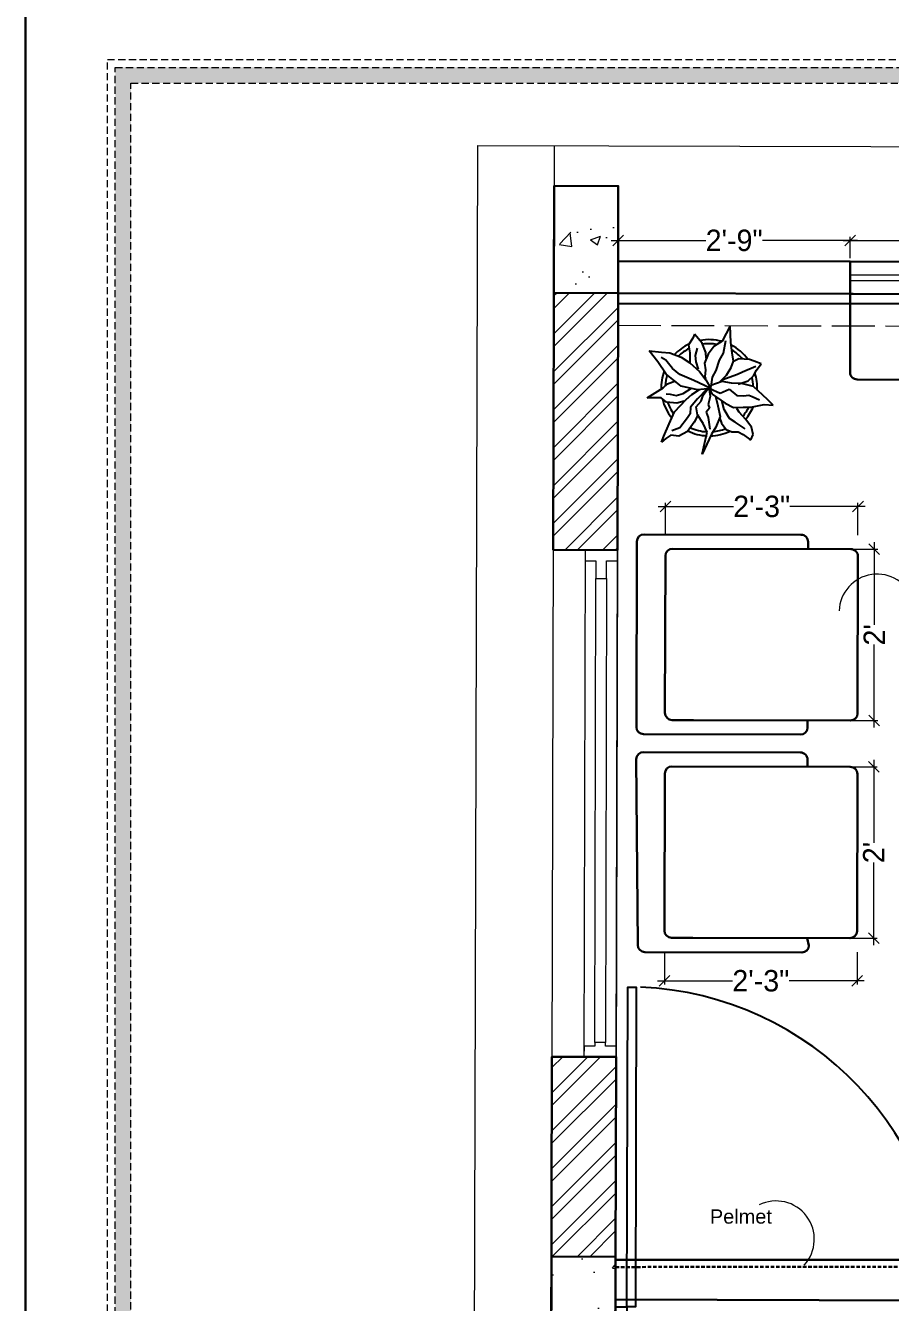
# Model space of a CAD drawing. Header units: millimetres. Extents: x 35877 to 3066687, y -650199 to -40525.
# Drawn here: x 147302.4 to 147423.6, y -179272.8 to -179093.9 of the extents above; entities that cross this region are included whole.
import ezdxf

# ---------------------------------------------------------------- set-up
doc = ezdxf.new("R2010")
doc.units = ezdxf.units.MM
doc.header["$MEASUREMENT"] = 0
doc.header["$PDMODE"] = 35
for name, pattern in [('00 . GROUND FLOOR$0$DASHED', [0.75, 0.5, -0.25]), ('ACAD_ISO02W100', [15, 12, -3]), ('DASHED', [0.75, 0.5, -0.25]), ('DASHEDX2', [1.5, 1, -0.5])]:
    doc.linetypes.add(name, pattern=pattern)
doc.layers.get('Defpoints').update_dxf_attribs({"color": 220})
for name, color, linetype in [('AR DOOR', 40, 'Continuous'), ('AR ELE-5', 134, 'Continuous'), ('AR HATCH-7', 7, 'Continuous')]:
    doc.layers.add(name, color=color, linetype=linetype)
for name, color, linetype, lineweight in [('COLUMN', 1, 'Continuous', 30), ('dim05', 1, 'Continuous', 13), ('Dimension', 10, 'DASHEDX2', 20), ('ELEC.', 5, 'Continuous', 20), ('FIRST FLOOR ( DW_RAIL )', 7, 'Continuous', 9), ('FURNITURE', 32, 'Continuous', 9), ('furniture dimensions', 1, 'DASHED', 0), ('FURNITURE-1', 252, 'Continuous', 13), ('GDR_FLOATING COLUMN', 3, 'Continuous', 18), ('GROUND FLOOR', 7, 'Continuous', 9), ('GROUND FLOOR  ( PLINE )', 251, 'Continuous', 30), ('GROUND FLOOR ( DW_RAIL )', 7, 'Continuous', 9), ('Labelling', 1, 'Continuous', 25), ('wall', 7, 'Continuous', 30)]:
    doc.layers.add(name, color=color, linetype=linetype, lineweight=lineweight)
doc.styles.add('century g', font='GOTHIC.TTF')
doc.styles.get("Standard").update_dxf_attribs({"font": 'arial.ttf', "height": 6})
doc.dimstyles.new('Archana', dxfattribs={"dimtxt": 2, "dimasz": 0.75, "dimexe": 0.5, "dimexo": 0.5, "dimgap": 0, "dimtad": 0, "dimzin": 0, "dimdsep": 46, "dimlunit": 4, "dimtxsty": 'century g', "dimblk": 'OBLIQUE', "dimcen": 0, "dimdle": 1, "dimclrd": 256, "dimclre": 256, "dimclrt": 256, "dimadec": 0, "dimazin": 0, "dimtfac": 1, "dimtofl": 0, "dimtmove": 1, "dimatfit": 3, "dimfxl": 1, "dimfxlon": 1, "dimtolj": 1, "dimtzin": 0, "dimlwd": -1, "dimlwe": -1, "dimarcsym": 0})

# ---------------------------------------------------------------- blocks, each defined once
blk = doc.blocks.new('*U20')
for points in [[(0, 0), (0, 1120), (30, 1120), (30, 0)], [(-40, 0), (0, 0), (0, -30), (10, -30), (10, -100), (-40, -100)], [(1160, 0), (1120, 0), (1120, -30), (1110, -30), (1110, -100), (1160, -100)]]:
    blk.add_lwpolyline(points, close=True)
at = {"layer": 'AR ELE-5', "linetype": 'ByBlock', "ltscale": 15}
blk.add_arc((-1.6, -0.7), 1121.6, 0.0347, 87.627, dxfattribs=at)
blk = doc.blocks.new('ARPLS010')
at = {"linetype": 'ByBlock'}
for p, q in [((0.179, 0.666), (0.121, 0.605)), ((0.174, 0.573), (0.179, 0.666)), ((-0.248, 0.54), (-0.278, 0.467)), ((-0.182, 0.493), (-0.248, 0.54)), ((0.121, 0.605), (-0.013, 0.459)), ((0.2, 0.432), (0.174, 0.573)), ((-0.295, 0.42), (-0.302, 0.309)), ((-0.278, 0.467), (-0.295, 0.42)), ((-0.222, 0.484), (-0.164, 0.347)), ((-0.125, 0.459), (-0.182, 0.493)), ((-0.072, 0.404), (-0.125, 0.459)), ((-0.038, 0.302), (-0.072, 0.404)), ((-0.013, 0.459), (-0.044, 0.336)), ((0.077, 0.412), (0.091, 0.447)), ((0.082, 0.358), (0.077, 0.412)), ((0.091, 0.447), (0.125, 0.522)), ((0.203, 0.352), (0.2, 0.432)), ((0.409, 0.44), (0.33, 0.38)), ((0.484, 0.459), (0.409, 0.44)), ((0.542, 0.434), (0.484, 0.459)), ((0.485, 0.354), (0.533, 0.42)), ((0.533, 0.42), (0.542, 0.434)), ((-0.302, 0.309), (-0.276, 0.258)), ((-0.164, 0.347), (-0.139, 0.295)), ((-0.139, 0.295), (-0.08, 0.131)), ((-0.044, 0.336), (-0.049, 0.232)), ((0.015, 0.209), (0.08, 0.288)), ((0.08, 0.288), (0.082, 0.358)), ((0.204, 0.254), (0.203, 0.352)), ((0.252, 0.313), (0.216, 0.287)), ((0.33, 0.38), (0.252, 0.313)), ((0.356, 0.269), (0.318, 0.213)), ((0.425, 0.373), (0.356, 0.269)), ((0.459, 0.303), (0.485, 0.354)), ((0.459, 0.236), (0.459, 0.303)), ((-0.469, 0.226), (-0.643, 0.216)), ((-0.643, 0.216), (-0.485, 0.134)), ((-0.359, 0.148), (-0.49, 0.172)), ((-0.485, 0.134), (-0.433, 0.051)), ((-0.362, 0.24), (-0.469, 0.226)), ((-0.278, 0.254), (-0.362, 0.24)), ((-0.287, 0.106), (-0.359, 0.148)), ((-0.21, 0.227), (-0.278, 0.254)), ((-0.132, 0.18), (-0.21, 0.227)), ((-0.063, 0.111), (-0.132, 0.18)), ((-0.049, 0.232), (-0.065, 0.135)), ((-0.065, 0.135), (-0.024, 0.018)), ((0.056, 0.114), (0.015, 0.209)), ((0.068, 0.032), (0.16, 0.165)), ((0.227, 0.157), (0.132, 0.131)), ((0.16, 0.165), (0.204, 0.254)), ((0.318, 0.213), (0.227, 0.157)), ((0.368, 0.128), (0.432, 0.176)), ((0.432, 0.176), (0.459, 0.236)), ((-0.433, 0.051), (-0.349, -0.011)), ((-0.18, 0.073), (-0.287, 0.106)), ((-0.111, 0.036), (-0.18, 0.073)), ((-0.013, 0.022), (-0.111, 0.036)), ((-0.084, -0.034), (0.007, 0.018)), ((0.003, 0.011), (-0.076, -0.16)), ((-0.024, 0.018), (0.009, 0.005)), ((0.006, -0.002), (0.068, 0.032)), ((0.007, 0.018), (0.02, -0.121)), ((0.009, 0.005), (0.056, 0.114)), ((0.017, -0.002), (0.091, 0.009)), ((0.088, 0.065), (0.187, 0.091)), ((0.091, 0.009), (0.173, -0.011)), ((0.173, -0.011), (0.212, 0.004)), ((0.187, 0.091), (0.297, 0.116)), ((0.212, 0.004), (0.252, -0.03)), ((0.297, 0.116), (0.408, 0.071)), ((0.309, 0.109), (0.368, 0.128)), ((0.309, -0.01), (0.43, 0.006)), ((0.408, 0.071), (0.482, 0.024)), ((0.482, 0.024), (0.689, -0.072)), ((-0.464, -0.073), (-0.558, -0.152)), ((-0.366, -0.036), (-0.464, -0.073)), ((-0.336, -0.142), (-0.413, -0.121)), ((-0.306, -0.033), (-0.366, -0.036)), ((-0.349, -0.011), (-0.256, -0.05)), ((-0.193, -0.113), (-0.269, -0.135)), ((-0.259, -0.2), (-0.168, -0.1)), ((-0.256, -0.05), (-0.185, -0.038)), ((-0.185, -0.038), (-0.114, -0.046)), ((-0.168, -0.1), (-0.084, -0.034)), ((-0.114, -0.046), (-0.093, -0.036)), ((0.02, -0.121), (-0.017, -0.291)), ((0.01, -0.014), (0.017, -0.002)), ((0.078, -0.064), (0.01, -0.014)), ((0.016, -0.023), (0.116, -0.122)), ((0.07, -0.179), (0.018, -0.1)), ((0.138, -0.083), (0.078, -0.064)), ((0.116, -0.122), (0.201, -0.195)), ((0.197, -0.135), (0.138, -0.083)), ((0.283, -0.123), (0.197, -0.135)), ((0.252, -0.03), (0.309, -0.01)), ((0.277, -0.114), (0.357, -0.156)), ((0.37, -0.064), (0.283, -0.123)), ((0.462, -0.021), (0.37, -0.064)), ((0.689, -0.072), (0.462, -0.021)), ((-0.558, -0.152), (-0.517, -0.172)), ((-0.517, -0.172), (-0.447, -0.216)), ((-0.447, -0.216), (-0.363, -0.202)), ((-0.363, -0.202), (-0.263, -0.2)), ((-0.269, -0.135), (-0.336, -0.142)), ((-0.318, -0.29), (-0.259, -0.2)), ((-0.076, -0.16), (-0.138, -0.304)), ((0.059, -0.27), (0.005, -0.185)), ((0.121, -0.239), (0.07, -0.179)), ((0.184, -0.299), (0.121, -0.239)), ((0.141, -0.261), (0.16, -0.336)), ((0.201, -0.195), (0.272, -0.198)), ((0.272, -0.198), (0.311, -0.225)), ((0.311, -0.225), (0.415, -0.304)), ((0.357, -0.156), (0.455, -0.226)), ((0.455, -0.226), (0.503, -0.317)), ((-0.363, -0.408), (-0.318, -0.29)), ((-0.199, -0.38), (-0.287, -0.45)), ((-0.138, -0.304), (-0.199, -0.38)), ((-0.017, -0.291), (-0.141, -0.446)), ((-0.042, -0.432), (-0.071, -0.352)), ((0.08, -0.342), (0.059, -0.27)), ((0.066, -0.407), (0.08, -0.342)), ((0.16, -0.336), (0.15, -0.445)), ((0.252, -0.362), (0.184, -0.299)), ((0.376, -0.416), (0.252, -0.362)), ((0.415, -0.304), (0.447, -0.388)), ((0.503, -0.317), (0.494, -0.398)), ((0.494, -0.398), (0.528, -0.452)), ((-0.382, -0.625), (-0.368, -0.496)), ((-0.368, -0.496), (-0.363, -0.408)), ((-0.287, -0.45), (-0.314, -0.498)), ((-0.141, -0.446), (-0.269, -0.533)), ((0.002, -0.48), (-0.042, -0.432)), ((0.104, -0.646), (0.002, -0.48)), ((0.064, -0.446), (0.066, -0.407)), ((0.106, -0.5), (0.104, -0.646)), ((0.15, -0.445), (0.106, -0.5)), ((0.502, -0.472), (0.376, -0.416)), ((0.567, -0.494), (0.502, -0.472)), ((0.528, -0.452), (0.567, -0.494)), ((-0.269, -0.533), (-0.382, -0.625))]:
    blk.add_line(p, q, dxfattribs=at)
for radius, start, end in [(0.5, 126.2799, 152.7042), (0.5, 87.2367, 107.9154), (0.458, 91.6596, 104.0784), (0.5, 49.0791, 67.0324), (0.458, 49.8461, 63.9764), (0.458, 130.7647, 148.9789), (0.458, 5.0517, 21.9108), (0.5, 1.3782, 25.7565), (0.5, 164.9216, 191.0302), (0.458, 169.9629, 188.6517), (0.458, 334.5625, 357.1532), (0.5, 333.6991, 357.5577), (0.5, 205.1623, 226.3204), (0.458, 207.232, 224.0819), (0.5, 283.5324, 308.8712), (0.458, 289.266, 306.1107), (0.5, 249.553, 272.4234), (0.458, 252.8522, 267.711)]:
    blk.add_arc((0, 0), radius, start, end, dxfattribs=at)
blk = doc.blocks.new('_Oblique')
at = {"layer": 'wall', "color": 0, "lineweight": -2}
blk.add_line((-0.5, -0.5), (0.5, 0.5), dxfattribs=at)
blk = doc.blocks.new('*D411')
at = {"layer": 'Defpoints', "color": 0, "linetype": 'Continuous', "lineweight": 0, "transparency": 16777216}
for p in [(147415.59, -179197.79, 0.05), (147415.52, -179221.79, 0.05), (147421.26, -179221.79)]:
    blk.add_point(p, dxfattribs=at)
at = {"layer": 'furniture dimensions', "color": 5, "linetype": 'Continuous', "transparency": 16777216}
for p, q in [((147421.26, -179196.79), (147421.26, -179208.41)), ((147421.26, -179222.79), (147421.26, -179211.17)), ((147417.26, -179221.79), (147421.76, -179221.79))]:
    blk.add_line(p, q, dxfattribs=at)
at = {"layer": 'furniture dimensions', "color": 5, "linetype": 'ByBlock', "transparency": 16777216}
blk.add_line((147417.26, -179197.79), (147421.76, -179197.79), dxfattribs=at)
at = {"layer": 'furniture dimensions', "color": 5, "linetype": 'Continuous', "transparency": 16777216, "xscale": 1.5, "yscale": 1.5, "zscale": 1.5}
for p, rotation in [((147421.26, -179197.79), 90), ((147421.26, -179221.79), 270)]:
    blk.add_blockref('_Oblique', p, dxfattribs=dict(at, rotation=rotation))
at = {"layer": 'furniture dimensions', "linetype": 'Continuous', "lineweight": 0, "transparency": 16777216, "insert": (147421.26, -179209.79), "char_height": 3, "attachment_point": 5, "rotation": 90, "style": 'century g'}
blk.add_mtext("\\A1;2'", dxfattribs=at)
blk = doc.blocks.new('*D412')
at = {"layer": 'Defpoints', "color": 0, "linetype": 'Continuous', "lineweight": 0, "transparency": 16777216}
for p in [(147391.94, -179216.03, 0.05), (147418.94, -179216.1, 0.05), (147418.94, -179227.77)]:
    blk.add_point(p, dxfattribs=at)
at = {"layer": 'furniture dimensions', "color": 5, "linetype": 'ByBlock', "transparency": 16777216}
blk.add_line((147391.94, -179223.77), (147391.94, -179228.27), dxfattribs=at)
at = {"layer": 'furniture dimensions', "color": 5, "linetype": 'Continuous', "transparency": 16777216}
for p, q in [((147418.94, -179223.77), (147418.94, -179228.27)), ((147390.94, -179227.77), (147401.48, -179227.77)), ((147419.94, -179227.77), (147409.39, -179227.77))]:
    blk.add_line(p, q, dxfattribs=at)
at = {"layer": 'furniture dimensions', "color": 5, "linetype": 'Continuous', "transparency": 16777216, "xscale": 1.5, "yscale": 1.5, "zscale": 1.5, "rotation": 180}
blk.add_blockref('_Oblique', (147391.94, -179227.77), dxfattribs=at)
at = {"layer": 'furniture dimensions', "color": 5, "linetype": 'Continuous', "transparency": 16777216, "xscale": 1.5, "yscale": 1.5, "zscale": 1.5}
blk.add_blockref('_Oblique', (147418.94, -179227.77), dxfattribs=at)
at = {"layer": 'furniture dimensions', "linetype": 'Continuous', "lineweight": 0, "transparency": 16777216, "insert": (147405.44, -179227.77), "char_height": 3, "attachment_point": 5, "style": 'century g'}
blk.add_mtext('\\A1;2\'-3"', dxfattribs=at)
blk = doc.blocks.new('*D413')
at = {"layer": 'Defpoints', "color": 0, "linetype": 'Continuous', "lineweight": 0, "transparency": 16777216}
for p in [(147415.66, -179167.29, 0.05), (147415.6, -179191.29, 0.05), (147421.34, -179191.29)]:
    blk.add_point(p, dxfattribs=at)
at = {"layer": 'furniture dimensions', "color": 5, "linetype": 'Continuous', "transparency": 16777216}
for p, q in [((147421.34, -179166.29), (147421.34, -179177.91)), ((147421.34, -179192.29), (147421.34, -179180.67)), ((147417.34, -179191.29), (147421.84, -179191.29))]:
    blk.add_line(p, q, dxfattribs=at)
at = {"layer": 'furniture dimensions', "color": 5, "linetype": 'ByBlock', "transparency": 16777216}
blk.add_line((147417.34, -179167.29), (147421.84, -179167.29), dxfattribs=at)
at = {"layer": 'furniture dimensions', "color": 5, "linetype": 'Continuous', "transparency": 16777216, "xscale": 1.5, "yscale": 1.5, "zscale": 1.5}
for p, rotation in [((147421.34, -179167.29), 90), ((147421.34, -179191.29), 270)]:
    blk.add_blockref('_Oblique', p, dxfattribs=dict(at, rotation=rotation))
at = {"layer": 'furniture dimensions', "linetype": 'Continuous', "lineweight": 0, "transparency": 16777216, "insert": (147421.34, -179179.29), "char_height": 3, "attachment_point": 5, "rotation": 90, "style": 'century g'}
blk.add_mtext("\\A1;2'", dxfattribs=at)
blk = doc.blocks.new('*D414')
at = {"layer": 'Defpoints', "color": 0, "linetype": 'Continuous', "lineweight": 0, "transparency": 16777216}
for p in [(147419.06, -179161.32), (147392.06, -179169.59, 0.05), (147419.06, -179169.73, 0.05)]:
    blk.add_point(p, dxfattribs=at)
at = {"layer": 'furniture dimensions', "color": 5, "linetype": 'Continuous', "transparency": 16777216}
for p, q in [((147391.06, -179161.32), (147401.6, -179161.32)), ((147420.06, -179161.32), (147409.51, -179161.32)), ((147419.06, -179165.32), (147419.06, -179160.82))]:
    blk.add_line(p, q, dxfattribs=at)
at = {"layer": 'furniture dimensions', "color": 5, "linetype": 'ByBlock', "transparency": 16777216}
blk.add_line((147392.06, -179165.32), (147392.06, -179160.82), dxfattribs=at)
at = {"layer": 'furniture dimensions', "color": 5, "linetype": 'Continuous', "transparency": 16777216, "xscale": 1.5, "yscale": 1.5, "zscale": 1.5, "rotation": 180}
blk.add_blockref('_Oblique', (147392.06, -179161.32), dxfattribs=at)
at = {"layer": 'furniture dimensions', "color": 5, "linetype": 'Continuous', "transparency": 16777216, "xscale": 1.5, "yscale": 1.5, "zscale": 1.5}
blk.add_blockref('_Oblique', (147419.06, -179161.32), dxfattribs=at)
at = {"layer": 'furniture dimensions', "linetype": 'Continuous', "lineweight": 0, "transparency": 16777216, "insert": (147405.56, -179161.32), "char_height": 3, "attachment_point": 5, "style": 'century g'}
blk.add_mtext('\\A1;2\'-3"', dxfattribs=at)
blk = doc.blocks.new('*D438')
at = {"layer": 'Defpoints', "color": 0, "linetype": 'Continuous', "lineweight": 0, "transparency": 16777216}
for p in [(147417.97, -179124.05), (147385.44, -179126.93, 0.05), (147417.97, -179127.01, 0.05)]:
    blk.add_point(p, dxfattribs=at)
at = {"layer": 'furniture dimensions', "color": 5, "linetype": 'Continuous', "transparency": 16777216}
for p, q in [((147384.44, -179124.05), (147397.75, -179124.05)), ((147418.97, -179124.05), (147405.66, -179124.05)), ((147417.97, -179126.51), (147417.97, -179123.55))]:
    blk.add_line(p, q, dxfattribs=at)
at = {"layer": 'furniture dimensions', "color": 5, "linetype": 'ByBlock', "transparency": 16777216}
blk.add_line((147385.44, -179126.43), (147385.44, -179123.55), dxfattribs=at)
at = {"layer": 'furniture dimensions', "color": 5, "linetype": 'Continuous', "transparency": 16777216, "xscale": 1.5, "yscale": 1.5, "zscale": 1.5, "rotation": 180}
blk.add_blockref('_Oblique', (147385.44, -179124.05), dxfattribs=at)
at = {"layer": 'furniture dimensions', "color": 5, "linetype": 'Continuous', "transparency": 16777216, "xscale": 1.5, "yscale": 1.5, "zscale": 1.5}
blk.add_blockref('_Oblique', (147417.97, -179124.05), dxfattribs=at)
at = {"layer": 'furniture dimensions', "linetype": 'Continuous', "lineweight": 0, "transparency": 16777216, "insert": (147401.7, -179124.05), "char_height": 3, "attachment_point": 5, "style": 'century g'}
blk.add_mtext('\\A1;2\'-9"', dxfattribs=at)
blk = doc.blocks.new('*D439')
at = {"layer": 'Defpoints', "color": 0, "linetype": 'Continuous', "lineweight": 0, "transparency": 16777216}
for p in [(147479.98, -179124.05), (147417.97, -179127.02, 0.05), (147479.98, -179127.17, 0.05)]:
    blk.add_point(p, dxfattribs=at)
at = {"layer": 'furniture dimensions', "color": 5, "linetype": 'Continuous', "transparency": 16777216}
for p, q in [((147416.97, -179124.05), (147445.04, -179124.05)), ((147480.98, -179124.05), (147452.91, -179124.05)), ((147479.98, -179126.67), (147479.98, -179123.55))]:
    blk.add_line(p, q, dxfattribs=at)
at = {"layer": 'furniture dimensions', "color": 5, "linetype": 'ByBlock', "transparency": 16777216}
blk.add_line((147417.97, -179126.52), (147417.97, -179123.55), dxfattribs=at)
at = {"layer": 'furniture dimensions', "color": 5, "linetype": 'Continuous', "transparency": 16777216, "xscale": 1.5, "yscale": 1.5, "zscale": 1.5, "rotation": 180}
blk.add_blockref('_Oblique', (147417.97, -179124.05), dxfattribs=at)
at = {"layer": 'furniture dimensions', "color": 5, "linetype": 'Continuous', "transparency": 16777216, "xscale": 1.5, "yscale": 1.5, "zscale": 1.5}
blk.add_blockref('_Oblique', (147479.98, -179124.05), dxfattribs=at)
at = {"layer": 'furniture dimensions', "linetype": 'Continuous', "lineweight": 0, "transparency": 16777216, "insert": (147448.97, -179124.05), "char_height": 3, "attachment_point": 5, "style": 'century g'}
blk.add_mtext('\\A1;5\'-2"', dxfattribs=at)
blk = doc.blocks.new('maya')
at = {"layer": 'Dimension', "true_color": 0xd39e00, "transparency": 33554687}
h = blk.add_hatch(color=42, dxfattribs=at)
h.paths.add_polyline_path([(148081.66, -180873.98), (148081.66, -181093.67), (148393.79, -181093.67), (148393.79, -180873.98)])
h.paths.add_polyline_path([(148083.85, -180876.17), (148391.6, -180876.17), (148391.6, -181091.48), (148083.85, -181091.48)], flags=16)
at = {"layer": 'Dimension', "color": 42, "true_color": 0xd39e00, "transparency": 33554687, "elevation": 0.12}
for points in [[(148080.57, -180872.88), (148394.88, -180872.88), (148394.88, -181094.77), (148080.57, -181094.77)], [(148081.66, -180873.98), (148393.79, -180873.98), (148393.79, -181093.67), (148081.66, -181093.67)], [(148083.85, -180876.17), (148391.6, -180876.17), (148391.6, -181091.48), (148083.85, -181091.48)]]:
    blk.add_lwpolyline(points, close=True, dxfattribs=at)

msp = doc.modelspace()

# ---------------------------------------------------------------- hatches: boundary and pattern name
at = {"layer": 'AR HATCH-7', "lineweight": 0, "true_color": 0x939598, "transparency": 33554687}
h = msp.add_hatch(dxfattribs=at)
h.set_pattern_fill('ANSI32', color=252, scale=10)
h.set_pattern_definition([(45, (-476.512, 1793.385), (-2.65165043, 2.65165043), []), (45, (-474.744, 1793.385), (-2.65165043, 2.65165043), [])])
h.paths.add_polyline_path([(147385.15, -179238.429), (147380.65, -179238.417), (147376.15, -179238.406), (147376.078, -179266.406), (147385.078, -179266.429)])
h.paths.add_polyline_path([(147385.427, -179131.429), (147376.427, -179131.406), (147376.334, -179167.406), (147385.334, -179167.429)])
h.paths.add_polyline_path([(147385.438, -179126.929), (147385.427, -179131.429)])
at = {"layer": 'FURNITURE-1', "lineweight": 0, "true_color": 0xc7c8ca, "transparency": 33554687}
h = msp.add_hatch(dxfattribs=at)
h.set_pattern_fill('AR-CONC', color=9, scale=2)
h.set_pattern_definition([(50, (-476.512, 1793.385), (14.34520365, -1.2550427), [1.5, -16.5]), (355, (-476.512, 1793.385), (-2.7750267, 15.0438427), [1.2, -13.2]), (100.4514445, (-475.317, 1793.28), (11.5701769, 13.7887998), [1.2748038, -14.0228422]), (46.1842, (-476.512, 1797.385), (21.3448266, -3.3103856), [2.25, -24.75]), (96.635635, (-474.733, 1797.11), (18.693239, 19.482372), [1.9122068, -21.0342752]), (351.184164, (-476.512, 1797.385), (18.693239, 19.482372), [1.8, -19.8]), (21, (-474.512, 1796.385), (11.93814104, -8.0523778), [1.5, -16.5]), (326, (-474.512, 1796.385), (4.8663066, 14.5030009), [1.2, -13.2]), (71.451445, (-473.517, 1795.714), (16.8044475, 6.45062306), [1.2748038, -14.0228422]), (37.5, (-476.512, 1793.385), (0.24319711, 6.65787708), [0, -13.04, 0, -13.4, 0, -13.25]), (7.5, (-476.512, 1793.385), (5.26139075, 7.88823424), [0, -7.64, 0, -12.74, 0, -5.05]), (327.5, (-480.972, 1793.385), (10.67644872, -0.45109743), [0, -5, 0, -15.6, 0, -20.7]), (317.5, (-482.972, 1793.385), (11.6637234, 2.00209965), [0, -6.5, 0, -10.36, 0, -14.7])])
h.paths.add_polyline_path([(147385.078, -179266.429), (147376.078, -179266.406), (147376.039, -179281.406), (147385.039, -179281.429), (147385.05, -179277.429), (147385.06, -179273.429)])
h.paths.add_polyline_path([(147385.465, -179116.429), (147376.465, -179116.406), (147376.427, -179131.406), (147385.427, -179131.429)])
h.paths.add_polyline_path([(147535.31, -179176.817), (147530.31, -179176.804), (147530.269, -179192.804), (147535.269, -179192.804)])
h.paths.add_polyline_path([(147445.773, -179166.33), (147477.399, -179166.411)])

# ---------------------------------------------------------------- linework, layer by layer
at = {"layer": 'COLUMN', "transparency": 33554687, "elevation": 0.05}
for points in [[(147376.465, -179116.406), (147385.465, -179116.429), (147385.427, -179131.429), (147376.427, -179131.406)], [(147376.078, -179266.406), (147385.078, -179266.429), (147385.039, -179281.429), (147376.039, -179281.406)]]:
    msp.add_lwpolyline(points, close=True, dxfattribs=at)
at = {"layer": 'ELEC.', "transparency": 33554687}
for centre, start, end in [((147421.762, -179176.142), 18.91549, 177.94563), ((147407.578, -179263.958), 317.48256, 116.51271)]:
    msp.add_arc(centre, 5.357, start, end, dxfattribs=at)
at = {"layer": 'FIRST FLOOR ( DW_RAIL )', "lineweight": 0, "transparency": 33554687, "elevation": 0.05}
msp.add_lwpolyline([(147365.752, -179110.753), (147549.345, -179111.227), (147548.865, -179296.937), (147365.272, -179296.462)], close=True, dxfattribs=at)
at = {"layer": 'FURNITURE', "color": 18, "lineweight": 30, "true_color": 0x000000, "transparency": 33554687}
for p, q in [((147417.966, -179127.014, 0.05), (147385.438, -179126.929, 0.05)), ((147417.966, -179127.015, 0.05), (147417.955, -179131.523, 0.099)), ((147418.37, -179131.514, 0.05), (147385.427, -179131.429, 0.05))]:
    msp.add_line(p, q, dxfattribs=at)
at = {"layer": 'FURNITURE', "lineweight": 30, "transparency": 33554687}
for p, q in [((147389.067, -179165.22, 0.05), (147411.067, -179165.276, 0.05)), ((147387.997, -179192.217, 0.05), (147388.064, -179166.217, 0.05)), ((147412.064, -179166.279, 0.05), (147412.062, -179167.279, 0.05)), ((147392.002, -179190.227, 0.05), (147392.059, -179168.227, 0.05)), ((147393.062, -179167.23, 0.05), (147418.062, -179167.294, 0.05)), ((147419.059, -179168.297, 0.05), (147419.002, -179190.297, 0.05)), ((147393, -179191.23, 0.05), (147396, -179191.238, 0.05)), ((147396, -179191.238, 0.05), (147418, -179191.294, 0.05)), ((147411.997, -179192.279, 0.05), (147412, -179191.279, 0.05)), ((147410.994, -179193.276, 0.05), (147388.994, -179193.219, 0.05)), ((147388.182, -179222.735, 0.05), (147387.985, -179196.717, 0.05)), ((147388.988, -179195.719, 0.05), (147410.988, -179195.776, 0.05)), ((147411.985, -179196.779, 0.05), (147411.983, -179197.779, 0.05)), ((147391.923, -179220.727, 0.05), (147391.98, -179198.727, 0.05)), ((147392.983, -179197.73, 0.05), (147417.983, -179197.794, 0.05)), ((147418.98, -179198.797, 0.05), (147418.923, -179220.797, 0.05)), ((147392.921, -179221.73, 0.05), (147395.921, -179221.737, 0.05)), ((147395.921, -179221.737, 0.05), (147417.921, -179221.794, 0.05)), ((147412.182, -179222.797, 0.05), (147411.921, -179221.779, 0.05)), ((147411.18, -179223.794, 0.05), (147389.18, -179223.738, 0.05)), ((147385.062, -179272.429, 0.05), (147385.077, -179266.856, 0.05)), ((147385.077, -179266.856, 0.05), (147530.309, -179266.789, 0.05)), ((147385.062, -179272.429, 0.05), (147530.302, -179272.804, 0.05))]:
    msp.add_line(p, q, dxfattribs=at)
at = {"layer": 'FURNITURE', "color": 3, "lineweight": 30, "transparency": 33554687}
msp.add_lwpolyline([(147302.371, -178889.62), (148535.999, -178889.62), (148535.999, -179366.596), (147302.371, -179366.596)], close=True, dxfattribs=at)
at = {"layer": 'FURNITURE', "lineweight": 30, "transparency": 33554687, "elevation": 0.05}
msp.add_lwpolyline([(147417.966, -179127.014), (147479.982, -179127.173), (147479.97, -179131.673), (147417.955, -179131.514), (147417.955, -179131.513)], dxfattribs=at)
at = {"layer": 'FURNITURE', "color": 18, "lineweight": 0, "true_color": 0x000000, "transparency": 33554687, "elevation": 0.074}
msp.add_lwpolyline([(147417.961, -179128.844), (147479.974, -179128.844), (147479.974, -179129.695), (147417.961, -179129.695)], close=True, dxfattribs=at)
at = {"layer": 'FURNITURE', "lineweight": 25, "transparency": 33554687, "elevation": 0.05}
msp.add_lwpolyline([(147385.433, -179131.429), (147479.97, -179131.673), (147479.97, -179132.918), (147385.429, -179132.918)], close=True, dxfattribs=at)
at = {"layer": 'FURNITURE', "lineweight": 30, "transparency": 33554687, "elevation": 0.05}
msp.add_lwpolyline([(147479.945, -179142.666), (147479.974, -179131.666), (147417.969, -179131.515), (147417.941, -179142.515, 0.4142136), (147418.938, -179143.517), (147478.943, -179143.663, 0.4142136)], format="xyb", close=True, dxfattribs=at)
at = {"layer": 'FURNITURE', "lineweight": 30, "transparency": 33554687}
for centre, start, end in [((147389.064, -179166.22, 0.05), 89.852, 179.852), ((147411.064, -179166.276, 0.05), 359.852, 89.852), ((147393.059, -179168.23, 0.05), 89.852, 179.852), ((147418.059, -179168.294, 0.05), 359.852, 89.852), ((147393.002, -179190.23, 0.05), 179.852, 269.852), ((147418.002, -179190.294, 0.05), 269.852, 359.852), ((147388.997, -179192.219, 0.05), 179.852, 269.852), ((147410.997, -179192.276, 0.05), 269.852, 359.852), ((147388.985, -179196.719, 0.05), 89.852, 179.852), ((147410.985, -179196.776, 0.05), 359.852, 89.852), ((147392.98, -179198.73, 0.05), 89.852, 179.852), ((147417.98, -179198.794, 0.05), 359.852, 89.852), ((147392.923, -179220.73, 0.05), 179.852, 269.852), ((147417.923, -179220.794, 0.05), 269.852, 359.852), ((147389.182, -179222.738, 0.05), 179.852, 269.852), ((147411.182, -179222.794, 0.05), 269.852, 359.852)]:
    msp.add_arc(centre, 1, start, end, dxfattribs=at)
at = {"layer": 'GDR_FLOATING COLUMN', "linetype": '00 . GROUND FLOOR$0$DASHED', "lineweight": 30, "transparency": 33554687}
msp.add_line((147385.078, -179267.856, 0.05), (147530.308, -179267.789, 0.05), dxfattribs=at)
at = {"layer": 'GROUND FLOOR', "transparency": 33554687}
for p, q in [((147376.48, -179110.781, 0.05), (147376.039, -179281.406, 0.05)), ((147418.382, -179127.014, 0.05), (147385.438, -179126.929, 0.05)), ((147385.427, -179131.429, 0.05), (147385.039, -179281.429, 0.05)), ((147385.15, -179238.429, 0.05), (147376.15, -179238.406, 0.05))]:
    msp.add_line(p, q, dxfattribs=at)
at = {"layer": 'GROUND FLOOR', "linetype": 'ACAD_ISO02W100', "ltscale": 0.7, "transparency": 33554687}
msp.add_line((147433.062, -179272.553, 0.05), (147385.062, -179272.429, 0.05), dxfattribs=at)
at = {"layer": 'GROUND FLOOR  ( PLINE )', "transparency": 33554687, "elevation": 0.05}
for points in [[(147385.427, -179131.429), (147385.427, -179131.43), (147385.438, -179126.93), (147385.438, -179126.929), (147385.465, -179116.429), (147376.465, -179116.406), (147376.334, -179167.406), (147385.334, -179167.429)], [(147385.15, -179238.429), (147376.15, -179238.406), (147376.039, -179281.406), (147385.039, -179281.429)]]:
    msp.add_lwpolyline(points, close=True, dxfattribs=at)
at = {"layer": 'GROUND FLOOR ( DW_RAIL )', "transparency": 33554687, "elevation": 0.05}
msp.add_lwpolyline([(147385.15, -179238.429), (147385.154, -179236.929), (147383.654, -179236.925), (147383.655, -179236.425), (147382.155, -179236.421), (147382.323, -179171.421), (147383.823, -179171.425), (147383.83, -179168.925), (147385.33, -179168.929), (147385.334, -179167.429), (147380.834, -179167.418), (147380.83, -179168.918), (147382.33, -179168.921), (147382.323, -179171.421), (147383.823, -179171.425), (147383.655, -179236.425), (147382.155, -179236.421), (147382.154, -179236.921), (147380.654, -179236.917), (147380.65, -179238.417), (147385.15, -179238.429), (147385.334, -179167.429), (147380.834, -179167.418), (147380.65, -179238.417)], close=True, dxfattribs=at)
at = {"layer": 'Labelling', "color": 251, "linetype": 'ACAD_ISO02W100', "lineweight": 0, "ltscale": 0.5, "true_color": 0x636466, "transparency": 33554687}
for p, q in [((147385.438, -179126.929, 0.05), (147549.303, -179127.353, 0.05)), ((147385.415, -179135.929, 0.05), (147549.28, -179136.353, 0.05))]:
    msp.add_line(p, q, dxfattribs=at)

# ---------------------------------------------------------------- block references
at = {"transparency": 33554687, "xscale": 13.47973786482115, "yscale": 13.47973786482115, "zscale": 13.47973786482115, "rotation": 269.9584527425964}
msp.add_blockref('ARPLS010', (147398.202, -179144.682, 0.05), dxfattribs=at)
at = {"layer": 'AR DOOR', "linetype": 'ByBlock', "lineweight": -2, "transparency": 33554687, "extrusion": (0, 0, -1), "xscale": -0.04000000000002399, "yscale": 0.04000000000002399, "zscale": -0.04000000000002399, "rotation": 0.1479963033906717}
msp.add_blockref('*U20', (-147386.66, -179273.433, -0.05), dxfattribs=at)
at = {"layer": 'furniture dimensions', "color": 18, "lineweight": 0, "true_color": 0x000000, "transparency": 33554687}
msp.add_blockref('maya', (-766.706, 1774.177), dxfattribs=at)

# ---------------------------------------------------------------- texts
at = {"layer": 'dim05', "color": 1, "lineweight": 0, "transparency": 33554687, "insert": (147398.299, -179259.782), "char_height": 2, "width": 14.68213, "attachment_point": 1}
msp.add_mtext('Pelmet', dxfattribs=at)

# ---------------------------------------------------------------- dimensions: what is measured, and where the dimension line sits
at = {"layer": 'furniture dimensions', "color": 5, "linetype": 'Continuous', "lineweight": 0}
for base, p1, p2, picture, middle in [((147417.966, -179124.053), (147385.438, -179126.929, 0.05), (147417.966, -179127.009, 0.049), '*D438', (147401.702, -179124.053)), ((147479.982, -179124.053), (147417.966, -179127.015, 0.05), (147479.982, -179127.173, 0.05), '*D439', (147448.974, -179124.053)), ((147418.935, -179227.773), (147391.936, -179216.031, 0.05), (147418.935, -179216.101, 0.05), '*D412', (147405.436, -179227.773))]:
    dim = msp.add_linear_dim(base=base, p1=p1, p2=p2, dimstyle='Archana', override={"dimtxt": 3, "dimasz": 1.5, "dimdec": 0, "dimclrd": 5, "dimclre": 5, "dimfxl": 4}, dxfattribs=at)
    dim.commit()
    dim.dimension.update_dxf_attribs({"geometry": picture, "text_midpoint": middle})
at = {"layer": 'furniture dimensions', "color": 5, "linetype": 'Continuous', "lineweight": 0, "transparency": 33554687}
dim = msp.add_linear_dim(base=(147419.055, -179161.321), p1=(147392.056, -179169.595, 0.05), p2=(147419.055, -179169.728, 0.05), dimstyle='Archana', override={"dimtxt": 3, "dimasz": 1.5, "dimdec": 0, "dimclrd": 5, "dimclre": 5, "dimfxl": 4}, dxfattribs=at)
dim.commit()
dim.dimension.update_dxf_attribs({"geometry": '*D414', "text_midpoint": (147405.555, -179161.321)})
dim = msp.add_linear_dim(base=(147421.335, -179191.288), p1=(147415.664, -179167.288, 0.05), p2=(147415.602, -179191.288, 0.05), angle=90, dimstyle='Archana', override={"dimtxt": 3, "dimasz": 1.5, "dimdec": 0, "dimclrd": 5, "dimclre": 5, "dimfxl": 4}, dxfattribs=at)
dim.commit()
dim.dimension.update_dxf_attribs({"geometry": '*D413', "text_midpoint": (147421.335, -179179.288)})
at = {"layer": 'furniture dimensions', "color": 5, "linetype": 'Continuous', "lineweight": 0}
dim = msp.add_linear_dim(base=(147421.257, -179221.788), p1=(147415.585, -179197.788, 0.05), p2=(147415.523, -179221.788, 0.05), angle=90, dimstyle='Archana', override={"dimtxt": 3, "dimasz": 1.5, "dimdec": 0, "dimclrd": 5, "dimclre": 5, "dimfxl": 4}, dxfattribs=at)
dim.commit()
dim.dimension.update_dxf_attribs({"geometry": '*D411', "text_midpoint": (147421.257, -179209.788)})

doc.saveas('drawing.dxf')
